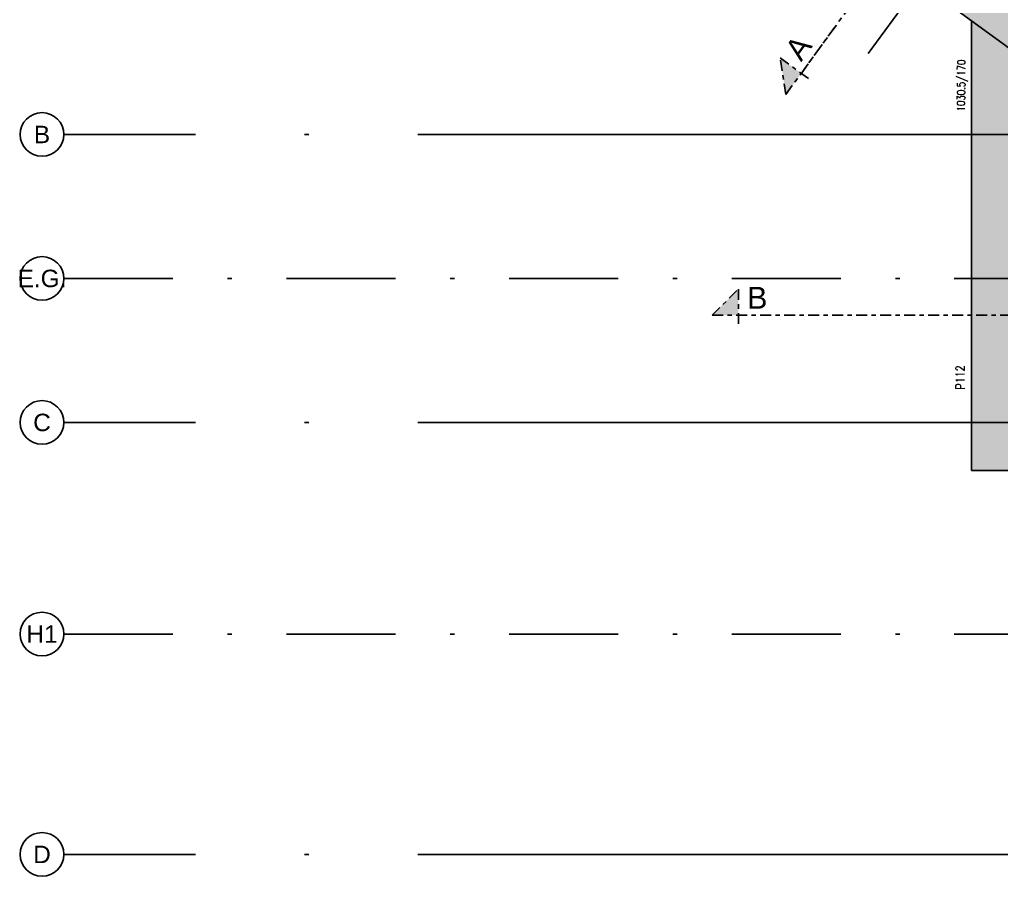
# Model space of a CAD drawing. Header units: millimetres. Extents: x 400408 to 401363, y 4543987 to 4544157.
# Drawn here: x 400981.65 to 401004.14, y 4544089.56 to 4544109.68 of the extents above; entities that cross this region are included whole.
import ezdxf
from ezdxf.enums import TextEntityAlignment as Align

# ---------------------------------------------------------------- set-up
doc = ezdxf.new("R2010")
doc.units = ezdxf.units.MM
for name, pattern in [('AKS', [3, 2.5, -0.25, 0, -0.25]), ('CENTER', [2, 1.25, -0.25, 0.25, -0.25]), ('DASHDOT2', [0.5, 0.25, -0.125, 0, -0.125])]:
    doc.linetypes.add(name, pattern=pattern)
for name, color, linetype in [('aks prota', 2, 'AKS'), ('caks prota', 4, 'Continuous'), ('kesit tarama prota', 252, 'Continuous'), ('kolon tarama prota', 252, 'Continuous'), ('lperde prota', 4, 'Continuous'), ('perde prota', 1, 'Continuous'), ('PRT-AL-TUNEL_EKSENI', 14, 'DASHDOT2'), ('skesit prota', 7, 'Continuous'), ('taks prota', 7, 'Continuous'), ('temel prota', 6, 'Continuous'), ('tkesit prota', 7, 'Continuous'), ('tperde prota', 6, 'Continuous')]:
    doc.layers.add(name, color=color, linetype=linetype)
doc.styles.add('Arial', font='Arial.ttf')
doc.styles.add('TAKS', font='Arial Unicode.ttf')
doc.styles.add('tkolon', font='romanstw.shx')

msp = doc.modelspace()

# ---------------------------------------------------------------- hatches: boundary and pattern name
at = {"layer": 'kesit tarama prota'}
h = msp.add_hatch(color=256, dxfattribs=at)
h.dxf.hatch_style = 1
h.paths.add_polyline_path([(400999.074, 4544108.802), (400999.207, 4544107.964), (400999.559, 4544108.449)])
h = msp.add_hatch(color=256, dxfattribs=at)
h.dxf.hatch_style = 1
h.paths.add_polyline_path([(400998.118, 4544103.505), (400997.518, 4544102.905), (400998.118, 4544102.905)])
at = {"layer": 'kolon tarama prota'}
h = msp.add_hatch(color=256, dxfattribs=at)
h.dxf.hatch_style = 1
h.paths.add_polyline_path([(401031.098, 4544091.798), (401018.362, 4544101.048), (401005.161, 4544101.048), (401005.161, 4544110.643), (400991.077, 4544120.876), (401014.059, 4544152.508), (401097.619, 4544091.798), (401069.952, 4544091.798), (401073.028, 4544089.563), (401073.708, 4544089.563), (401073.385, 4544089.798), (401103.435, 4544089.798), (401013.499, 4544155.14), (400988.401, 4544120.595), (401003.461, 4544109.653), (401003.461, 4544099.348), (401017.639, 4544099.348), (401030.789, 4544089.798), (401060.829, 4544089.798), (401061.152, 4544089.563), (401061.833, 4544089.563), (401058.757, 4544091.798), (401055.594, 4544091.798), (401055.594, 4544094.598), (401052.974, 4544094.598), (401052.974, 4544094.298), (401055.294, 4544094.298), (401055.294, 4544091.798)])

# ---------------------------------------------------------------- linework, layer by layer
at = {"layer": 'aks prota', "ltscale": 10}
for p, q in [((401106.078, 4544107.048), (400982.665, 4544107.048)), ((401106.078, 4544100.448), (400982.665, 4544100.448)), ((401106.078, 4544090.548), (400982.665, 4544090.548))]:
    msp.add_line(p, q, dxfattribs=at)
at = {"layer": 'caks prota', "ltscale": 0.05}
for centre in [(400982.165, 4544107.048), (400982.165, 4544103.748), (400982.165, 4544100.448), (400982.165, 4544095.598), (400982.165, 4544090.548)]:
    msp.add_circle(centre, 0.5, dxfattribs=at)
at = {"layer": 'perde prota'}
msp.add_lwpolyline([(401069.952, 4544091.798), (401073.028, 4544089.563), (401073.708, 4544089.563), (401073.385, 4544089.798), (401103.435, 4544089.798), (401013.499, 4544155.14), (400988.401, 4544120.595), (401003.461, 4544109.653), (401003.461, 4544099.348), (401017.639, 4544099.348), (401030.789, 4544089.798), (401060.829, 4544089.798), (401061.152, 4544089.563), (401061.833, 4544089.563), (401058.757, 4544091.798)], dxfattribs=at)
at = {"layer": 'PRT-AL-TUNEL_EKSENI', "ltscale": 10}
for p, q in [((401001.095, 4544108.9), (401028.544, 4544146.681)), ((400982.665, 4544103.748), (401106.078, 4544103.748)), ((400982.665, 4544095.598), (401106.078, 4544095.598))]:
    msp.add_line(p, q, dxfattribs=at)
at = {"layer": 'skesit prota', "linetype": 'CENTER', "ltscale": 0.2}
for p, q in [((401030.429, 4544150.937), (400999.559, 4544108.449)), ((400999.207, 4544107.964), (401000.382, 4544109.582)), ((400999.074, 4544108.802), (400999.802, 4544108.273)), ((400999.207, 4544107.964), (400999.074, 4544108.802)), ((400997.518, 4544102.905), (400998.118, 4544103.505)), ((400998.118, 4544103.505), (400998.118, 4544102.605))]:
    msp.add_line(p, q, dxfattribs=at)
msp.add_lwpolyline([(400997.518, 4544102.905), (401092.788, 4544102.905)], dxfattribs=at)
at = {"layer": 'temel prota', "color": 5}
msp.add_lwpolyline([(401015.305, 4544101.048), (401003.461, 4544109.653)], dxfattribs=at)

# ---------------------------------------------------------------- texts
at = {"layer": 'lperde prota', "style": 'tkolon', "width": 0.8}
msp.add_text('1030.5/170', height=0.18, rotation=89.6395, dxfattribs=at).set_placement((401003.218, 4544107.577), align=Align.MIDDLE_LEFT)
at = {"layer": 'taks prota', "style": 'TAKS'}
for s, p in [('B', (400982.165, 4544107.048)), ('E.G.', (400982.165, 4544103.748)), ('C', (400982.165, 4544100.448)), ('H1', (400982.165, 4544095.598)), ('D', (400982.165, 4544090.548))]:
    msp.add_text(s, height=0.4, dxfattribs=at).set_placement(p, align=Align.MIDDLE_CENTER)
at = {"layer": 'tkesit prota', "style": 'Arial'}
msp.add_text('A', height=0.5, rotation=54, dxfattribs=at).set_placement((400999.556, 4544108.699))
msp.add_text('B', height=0.5, dxfattribs=at).set_placement((400998.318, 4544103.055))
at = {"layer": 'tperde prota', "style": 'tkolon', "width": 0.8}
msp.add_text('P112', height=0.2, rotation=90.4693, dxfattribs=at).set_placement((401003.203, 4544101.202), align=Align.MIDDLE_LEFT)

doc.saveas('drawing.dxf')
